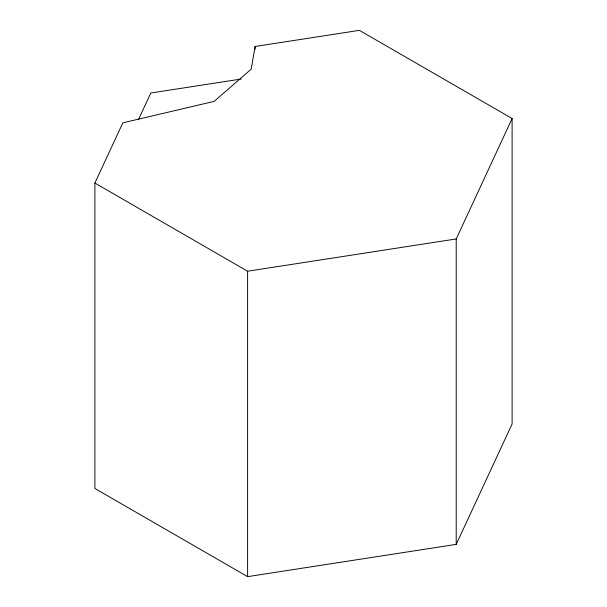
<?xml version="1.0" encoding="UTF-8"?>
<svg xmlns="http://www.w3.org/2000/svg" width="607" height="607" viewBox="0 0 607 607"><rect width="100%" height="100%" fill="white"/><g stroke="black" fill="none" stroke-linecap="round" stroke-linejoin="round"><path stroke-width="0.91" d="M255.092 46.489L251.222 69.13L214.157 101.369L122.842 122.842L94.889 183.056L94.889 488.483L247.603 576.65L456.214 544.38L512.111 423.944L512.111 118.517L359.397 30.35L255.092 46.489L255.092 49.25M138.411 119.693L150.786 93.023L241.123 79.047M456.214 544.38L456.214 238.953L512.111 118.517M94.889 183.056L247.603 271.223L456.214 238.953M247.603 271.223L247.603 576.65"/></g></svg>
